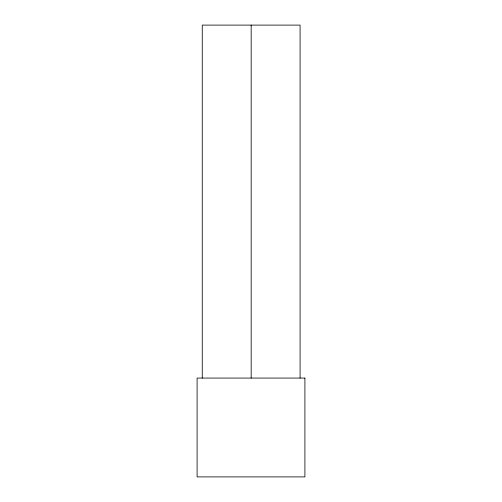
<?xml version="1.0" encoding="UTF-8"?>
<svg xmlns="http://www.w3.org/2000/svg" width="502" height="502" viewBox="0 0 502 502"><rect width="100%" height="100%" fill="white"/><g stroke="black" fill="none" stroke-linecap="round" stroke-linejoin="round"><path stroke-width="0.75" d="M300.077 378.069L300.077 25.1L202.262 25.1L202.262 378.069M251.169 25.1L251.169 378.069M304.909 378.069L197.091 378.069L197.091 476.9L304.909 476.9L304.909 378.069"/></g></svg>
